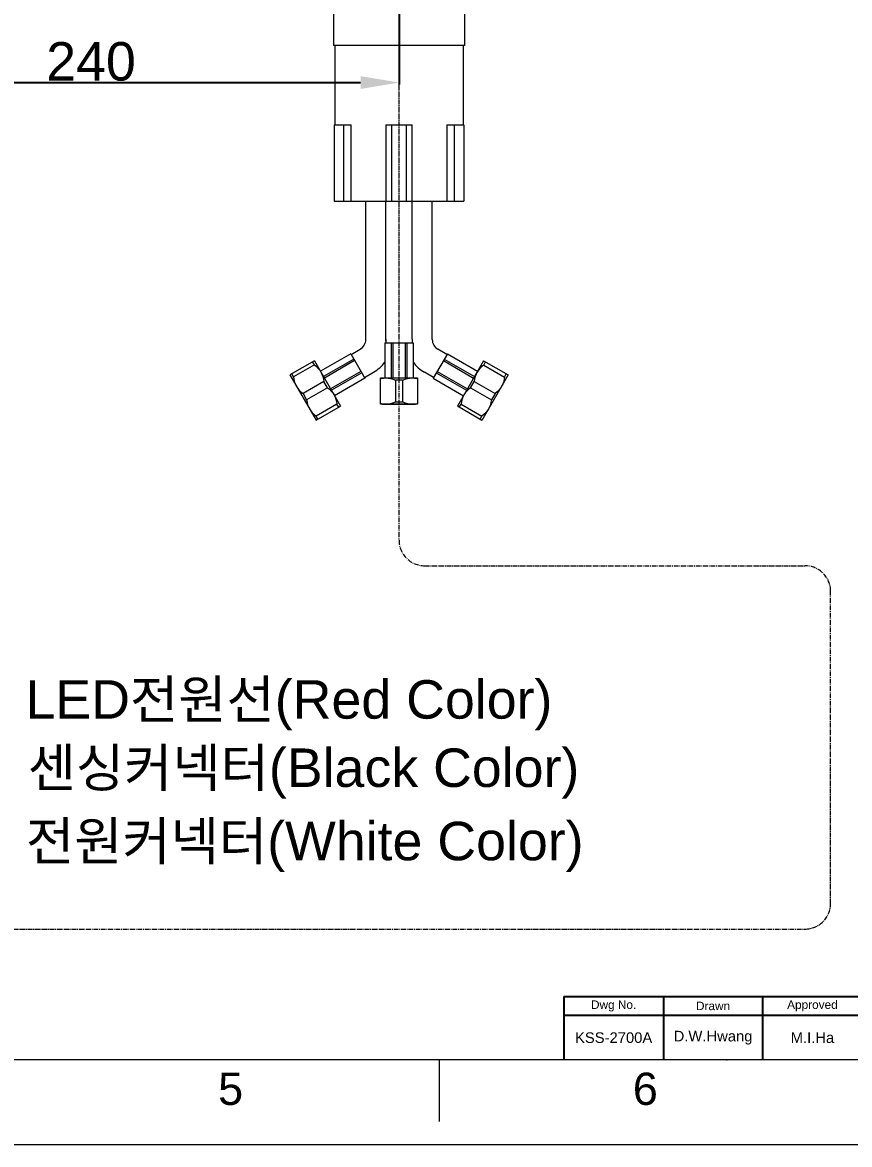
# Model space of a CAD drawing. Header units: millimetres. Extents: x 21205 to 22591, y -3891 to -2911.
# Drawn here: x 21900.7 to 22223.4, y -3890.7 to -3453.2 of the extents above; entities that cross this region are included whole.
import ezdxf

# ---------------------------------------------------------------- set-up
doc = ezdxf.new("R2010")
doc.units = ezdxf.units.MM
doc.header["$LTSCALE"] = 0.1
doc.linetypes.add('CENTER2', pattern=[28.575, 19.05, -3.175, 3.175, -3.175])
doc.layers.get('0').update_dxf_attribs({"lineweight": 13})
doc.layers.add('3', color=3, linetype='Continuous', lineweight=9)
doc.layers.add('Cneter', color=1, linetype='CENTER2', lineweight=13)
doc.layers.add('FORM', color=7, linetype='Continuous')
doc.layers.add('TEXT', color=2, linetype='Continuous')
doc.styles.get("Standard").update_dxf_attribs({"font": 'arial.ttf'})
doc.dimstyles.new('A4', dxfattribs={"dimtxt": 4, "dimasz": 3.5, "dimexe": 0.7, "dimexo": 0.625, "dimgap": 0.5, "dimtad": 1, "dimdec": 1, "dimdsep": 46, "dimtxsty": 'Standard', "dimcen": 2.5, "dimclrd": 5, "dimclre": 5, "dimclrt": 7, "dimadec": 3, "dimazin": 2, "dimtfac": 1, "dimtdec": 1, "dimtmove": 0, "dimatfit": 3, "dimfxl": 0, "dimarcsym": 0})

# ---------------------------------------------------------------- blocks, each defined once
blk = doc.blocks.new('*D118')
at = {"layer": '3', "color": 3, "lineweight": -2}
for p, q in [((21807.35, -3184.3), (21807.35, -3477.32)), ((22047.64, -3422.99), (22047.64, -3477.32)), ((21822.35, -3476.62), (22032.64, -3476.62))]:
    blk.add_line(p, q, dxfattribs=at)
at = {"layer": '3', "color": 3}
for points in [[(21822.35, -3474.12), (21822.35, -3479.12), (21807.35, -3476.62)], [(22032.64, -3474.12), (22032.64, -3479.12), (22047.64, -3476.62)]]:
    blk.add_solid(points, dxfattribs=at)
at = {"layer": 'Defpoints', "color": 0}
for p in [(21807.35, -3183.68), (22047.64, -3422.36), (22047.64, -3476.62)]:
    blk.add_point(p, dxfattribs=at)
at = {"layer": '3', "color": 7, "insert": (21927.49, -3468.46), "char_height": 20, "attachment_point": 5}
blk.add_mtext('{\\H0.75x;\\C3;240}', dxfattribs=at)

msp = doc.modelspace()

# ---------------------------------------------------------------- linework, layer by layer
at = {"color": 7, "linetype": 'Continuous'}
for p, q in [((22022.14, -3444.24), (22022.14, -3462.14)), ((22073.14, -3444.24), (22073.14, -3462.14)), ((22073.14, -3462.14), (22022.14, -3462.14)), ((22022.64, -3462.14), (22022.64, -3493.14)), ((22072.64, -3462.14), (22072.64, -3493.14)), ((22022.34, -3493.14), (22022.34, -3522.85)), ((22022.34, -3493.14), (22029.03, -3493.14)), ((22026.07, -3522.85), (22026.07, -3493.14)), ((22029.03, -3522.85), (22029.03, -3493.14)), ((22042.49, -3493.14), (22042.49, -3522.85)), ((22042.49, -3493.14), (22052.79, -3493.14)), ((22044.76, -3493.14), (22044.76, -3522.85)), ((22050.53, -3522.85), (22050.53, -3493.14)), ((22052.79, -3522.85), (22052.79, -3493.14)), ((22066.25, -3493.14), (22072.94, -3493.14)), ((22066.25, -3493.14), (22066.25, -3522.85)), ((22069.21, -3493.14), (22069.21, -3522.85)), ((22072.94, -3493.14), (22072.94, -3522.85)), ((22022.34, -3522.85), (22072.94, -3522.85)), ((22063.3, -3857.69), (22063.3, -3881.68)), ((21205.3, -3890.69), (22591.3, -3890.69))]:
    msp.add_line(p, q, dxfattribs=at)
at = {"color": 0}
for p, q in [((22034.67, -3576.86), (22034.67, -3522.85)), ((22042.48, -3577.45), (22042.48, -3522.85)), ((22052.8, -3576.74), (22052.8, -3522.85)), ((22060.61, -3576.75), (22060.61, -3522.85)), ((22042.1, -3578.17), (22053.17, -3578.17)), ((22042.48, -3576.74), (22042.48, -3578.17)), ((22052.8, -3576.74), (22052.8, -3578.17)), ((22060.61, -3576.75), (22060.61, -3576.87)), ((22040.4, -3591.79), (22054.87, -3591.79)), ((22040.4, -3602.01), (22040.4, -3591.79)), ((22054.87, -3591.79), (22054.87, -3602.01)), ((22054.87, -3602.01), (22040.4, -3602.01)), ((22041.25, -3602.01), (22054.02, -3602.01)), ((22046.21, -3601.13), (22049.06, -3601.16))]:
    msp.add_line(p, q, dxfattribs=at)
at = {"color": 0, "linetype": 'Continuous'}
for p, q in [((22042.1, -3578.17), (22042.1, -3591.79)), ((22044.56, -3578.17), (22044.56, -3591.79)), ((22045.21, -3578.17), (22045.21, -3591.79)), ((22050.06, -3578.17), (22050.06, -3591.79)), ((22050.71, -3578.17), (22050.71, -3591.79)), ((22053.17, -3578.17), (22053.17, -3591.79)), ((22028.78, -3582.33), (22016.98, -3589.14)), ((22028.78, -3582.33), (22034.31, -3591.91)), ((22028.95, -3582.62), (22032.54, -3580.55)), ((22066.5, -3582.34), (22060.96, -3591.92)), ((22066.33, -3582.63), (22062.74, -3580.56)), ((22066.5, -3582.34), (22078.3, -3589.15)), ((22014.64, -3585.08), (22005.05, -3590.62)), ((22014.61, -3586.74), (22006.5, -3591.42)), ((22014.61, -3586.74), (22013.9, -3585.51)), ((22014.61, -3586.74), (22015.42, -3587.38)), ((22014.64, -3585.08), (22024.85, -3602.78)), ((22015.42, -3587.38), (22016.11, -3588.05)), ((22030.01, -3584.46), (22018.21, -3591.27)), ((22030.33, -3585.02), (22018.53, -3591.83)), ((22064.94, -3585.03), (22076.74, -3591.85)), ((22065.27, -3584.47), (22077.06, -3591.28)), ((22080.64, -3585.1), (22070.41, -3602.79)), ((22079.86, -3587.4), (22079.17, -3588.06)), ((22080.67, -3586.76), (22079.86, -3587.4)), ((22080.64, -3585.1), (22090.22, -3590.64)), ((22080.67, -3586.76), (22081.38, -3585.52)), ((22080.67, -3586.76), (22088.78, -3591.44)), ((22005.05, -3590.62), (22015.27, -3608.32)), ((22006.5, -3591.42), (22005.79, -3590.19)), ((22006.5, -3591.42), (22006.65, -3592.44)), ((22016.11, -3588.05), (22016.7, -3588.76)), ((22016.7, -3588.76), (22017.19, -3589.51)), ((22017.19, -3589.51), (22017.59, -3590.31)), ((22017.59, -3590.31), (22017.91, -3591.18)), ((22017.91, -3591.18), (22018.14, -3592.11)), ((22032.76, -3589.22), (22020.96, -3596.03)), ((22033.08, -3589.78), (22021.28, -3596.59)), ((22034.14, -3591.62), (22037.73, -3589.55)), ((22040.4, -3591.79), (22054.87, -3591.79)), ((22040.72, -3592), (22041.63, -3591.84)), ((22041.63, -3591.84), (22042.53, -3591.79)), ((22042.53, -3591.79), (22043.42, -3591.84)), ((22043.42, -3591.84), (22044.33, -3592)), ((22050.94, -3592), (22051.85, -3591.84)), ((22051.85, -3591.84), (22052.74, -3591.79)), ((22052.74, -3591.79), (22053.64, -3591.84)), ((22053.64, -3591.84), (22054.55, -3592)), ((22061.13, -3591.62), (22057.54, -3589.55)), ((22062.19, -3589.79), (22073.99, -3596.6)), ((22062.52, -3589.23), (22074.31, -3596.04)), ((22077.36, -3591.19), (22077.13, -3592.12)), ((22077.68, -3590.32), (22077.36, -3591.19)), ((22078.08, -3589.52), (22077.68, -3590.32)), ((22078.58, -3588.77), (22078.08, -3589.52)), ((22079.17, -3588.06), (22078.58, -3588.77)), ((22090.22, -3590.64), (22080, -3608.33)), ((22088.78, -3591.44), (22088.62, -3592.46)), ((22088.78, -3591.44), (22089.49, -3590.21)), ((22006.65, -3592.44), (22006.89, -3593.38)), ((22006.89, -3593.38), (22007.2, -3594.24)), ((22007.2, -3594.24), (22007.6, -3595.04)), ((22007.6, -3595.04), (22008.1, -3595.79)), ((22008.1, -3595.79), (22008.69, -3596.5)), ((22018.3, -3593.13), (22010.19, -3597.81)), ((22019.72, -3595.59), (22011.61, -3600.27)), ((22018.14, -3592.11), (22018.3, -3593.13)), ((22019.72, -3595.59), (22018.3, -3593.13)), ((22019.72, -3595.59), (22020.53, -3596.23)), ((22020.53, -3596.23), (22021.22, -3596.9)), ((22034.31, -3591.91), (22022.51, -3598.73)), ((22040.4, -3592.09), (22040.72, -3592)), ((22044.33, -3592), (22045.25, -3592.26)), ((22045.25, -3592.26), (22046.21, -3592.64)), ((22046.21, -3592.64), (22046.21, -3601.13)), ((22049.06, -3592.64), (22046.21, -3592.64)), ((22049.06, -3592.64), (22050.02, -3592.26)), ((22049.06, -3592.64), (22049.06, -3601.16)), ((22050.02, -3592.26), (22050.94, -3592)), ((22054.55, -3592), (22054.87, -3592.09)), ((22060.96, -3591.92), (22072.76, -3598.74)), ((22074.75, -3596.24), (22074.06, -3596.91)), ((22075.55, -3595.6), (22074.75, -3596.24)), ((22075.55, -3595.6), (22076.98, -3593.14)), ((22075.55, -3595.6), (22083.66, -3600.29)), ((22077.13, -3592.12), (22076.98, -3593.14)), ((22076.98, -3593.14), (22085.09, -3597.83)), ((22087.17, -3595.81), (22086.58, -3596.52)), ((22087.67, -3595.06), (22087.17, -3595.81)), ((22088.07, -3594.26), (22087.67, -3595.06)), ((22088.39, -3593.39), (22088.07, -3594.26)), ((22088.62, -3592.46), (22088.39, -3593.39)), ((22008.69, -3596.5), (22009.38, -3597.17)), ((22009.38, -3597.17), (22010.19, -3597.81)), ((22010.19, -3597.81), (22011.61, -3600.27)), ((22011.61, -3600.27), (22011.76, -3601.29)), ((22021.22, -3596.9), (22021.81, -3597.61)), ((22021.81, -3597.61), (22022.3, -3598.36)), ((22022.3, -3598.36), (22022.7, -3599.16)), ((22022.7, -3599.16), (22023.02, -3600.02)), ((22023.02, -3600.02), (22023.25, -3600.96)), ((22072.25, -3600.04), (22072.02, -3600.97)), ((22072.57, -3599.17), (22072.25, -3600.04)), ((22072.97, -3598.37), (22072.57, -3599.17)), ((22073.47, -3597.62), (22072.97, -3598.37)), ((22074.06, -3596.91), (22073.47, -3597.62)), ((22083.66, -3600.29), (22083.51, -3601.31)), ((22085.09, -3597.83), (22083.66, -3600.29)), ((22085.89, -3597.18), (22085.09, -3597.83)), ((22086.58, -3596.52), (22085.89, -3597.18)), ((22011.76, -3601.29), (22011.99, -3602.23)), ((22011.99, -3602.23), (22012.31, -3603.09)), ((22012.31, -3603.09), (22012.71, -3603.89)), ((22012.71, -3603.89), (22013.21, -3604.64)), ((22013.21, -3604.64), (22013.8, -3605.35)), ((22015.27, -3608.32), (22024.85, -3602.78)), ((22023.41, -3601.98), (22015.29, -3606.66)), ((22023.25, -3600.96), (22023.41, -3601.98)), ((22024.12, -3603.21), (22023.41, -3601.98)), ((22040.4, -3601.68), (22040.72, -3601.78)), ((22040.72, -3601.78), (22041.63, -3601.93)), ((22041.63, -3601.93), (22042.53, -3601.99)), ((22042.1, -3602.01), (22053.17, -3602.01)), ((22042.53, -3601.99), (22043.42, -3601.93)), ((22043.42, -3601.93), (22044.33, -3601.78)), ((22044.33, -3601.78), (22045.25, -3601.51)), ((22045.25, -3601.51), (22046.21, -3601.13)), ((22046.21, -3602.01), (22049.06, -3602.01)), ((22049.06, -3601.16), (22050.02, -3601.53)), ((22050.02, -3601.53), (22050.94, -3601.8)), ((22050.94, -3601.8), (22051.85, -3601.95)), ((22051.85, -3601.95), (22052.74, -3602.01)), ((22052.74, -3602.01), (22053.64, -3601.95)), ((22053.64, -3601.95), (22054.55, -3601.8)), ((22054.55, -3601.8), (22054.87, -3601.7)), ((22080, -3608.33), (22070.41, -3602.79)), ((22071.15, -3603.22), (22071.86, -3601.99)), ((22072.02, -3600.97), (22071.86, -3601.99)), ((22071.86, -3601.99), (22079.97, -3606.67)), ((22082.06, -3604.66), (22081.47, -3605.36)), ((22082.56, -3603.91), (22082.06, -3604.66)), ((22082.96, -3603.1), (22082.56, -3603.91)), ((22083.28, -3602.24), (22082.96, -3603.1)), ((22083.51, -3601.31), (22083.28, -3602.24)), ((22013.8, -3605.35), (22014.49, -3606.02)), ((22014.49, -3606.02), (22015.29, -3606.66)), ((22016.01, -3607.89), (22015.29, -3606.66)), ((22079.26, -3607.9), (22079.97, -3606.67)), ((22080.78, -3606.03), (22079.97, -3606.67)), ((22081.47, -3605.36), (22080.78, -3606.03))]:
    msp.add_line(p, q, dxfattribs=at)
at = {"linetype": 'Continuous'}
msp.add_line((22558.3, -3857.69), (21238.3, -3857.69), dxfattribs=at)
at = {"color": 0}
for centre, radius, start, end in [((22030.41, -3576.86), 4.26, 300, 0), ((22064.87, -3576.87), 4.26, 179.9757, 239.9757), ((22030.41, -3576.86), 14.65, 300, 322.9634), ((22064.87, -3576.87), 14.65, 217.0123, 239.9757)]:
    msp.add_arc(centre, radius, start, end, dxfattribs=at)
msp.add_point((22175.53, -3857.69))
at = {"layer": 'Cneter'}
for p, q in [((22047.63, -3431.84), (22047.63, -3655.02)), ((22057.64, -3665.02), (22206.01, -3665.02)), ((22216.01, -3796.68), (22216.01, -3675.02)), ((21751.27, -3806.68), (22206.01, -3806.68))]:
    msp.add_line(p, q, dxfattribs=at)
for centre, start, end in [((22057.64, -3655.02), 180, 270), ((22206.01, -3675.02), 0, 90), ((22206.01, -3796.68), 270, 0)]:
    msp.add_arc(centre, 10, start, end, dxfattribs=at)
at = {"layer": 'FORM'}
for p, q in [((22111.98, -3832.94), (22558.3, -3832.94)), ((22111.98, -3832.94), (22111.98, -3857.69)), ((22150.75, -3832.94), (22150.75, -3857.69)), ((22189.53, -3857.69), (22189.53, -3832.94)), ((22228.3, -3840.37), (22111.98, -3840.37))]:
    msp.add_line(p, q, dxfattribs=at)
at = {"layer": 'TEXT'}
msp.add_point((22189.53, -3840.37), dxfattribs=at)

# ---------------------------------------------------------------- texts
at = {"color": 0, "lineweight": 13, "char_height": 15.0015, "attachment_point": 5}
for s, insert, width in [('{\\C256;LED전원선(Red Color)}', (22004.7, -3719.39), 268.3499), ('{\\C256;센싱커넥터(Black Color)}', (22010.36, -3746.02), 281.3621), ('{\\C256;전원커넥터(White Color)}', (22010.86, -3774.61), 280.3644)]:
    msp.add_mtext(s, dxfattribs=dict(at, insert=insert, width=width))
at = {"char_height": 12.58, "attachment_point": 5}
for s, insert in [('5', (21981.95, -3869.03)), ('6', (22143.72, -3869.03))]:
    msp.add_mtext_dynamic_manual_height_columns(s, width=50, gutter_width=12.5, heights=[0], dxfattribs=dict(at, insert=insert))
at = {"layer": 'TEXT', "attachment_point": 5}
for s, insert, char_height in [('Dwg No.', (22131.36, -3836.65), 3.3), ('Drawn', (22170.14, -3836.65), 3.3), ('Approved', (22208.91, -3836.65), 3.3), ('KSS-2700A', (22131.36, -3849.03), 4.125), ('D.W.Hwang', (22170.14, -3849.03), 4.125), ('M.I.Ha', (22208.91, -3849.03), 4.125)]:
    msp.add_mtext_dynamic_manual_height_columns(s, width=23.5, gutter_width=12.5, heights=[0], dxfattribs=dict(at, insert=insert, char_height=char_height))

# ---------------------------------------------------------------- dimensions: what is measured, and where the dimension line sits
at = {"layer": '3'}
dim = msp.add_linear_dim(base=(22047.64, -3476.62), p1=(21807.35, -3183.68), p2=(22047.64, -3422.36), text='{\\H0.75x;\\C3;<>}', dimstyle='A4', override={"dimtxt": 20, "dimasz": 15, "dimdec": 0, "dimclrd": 3, "dimclre": 3, "dimfxl": 0.18, "dimarcsym": 1}, dxfattribs=at)
dim.commit()
dim.dimension.update_dxf_attribs({"geometry": '*D118', "text_midpoint": (21927.49, -3468.46)})

doc.saveas('drawing.dxf')
